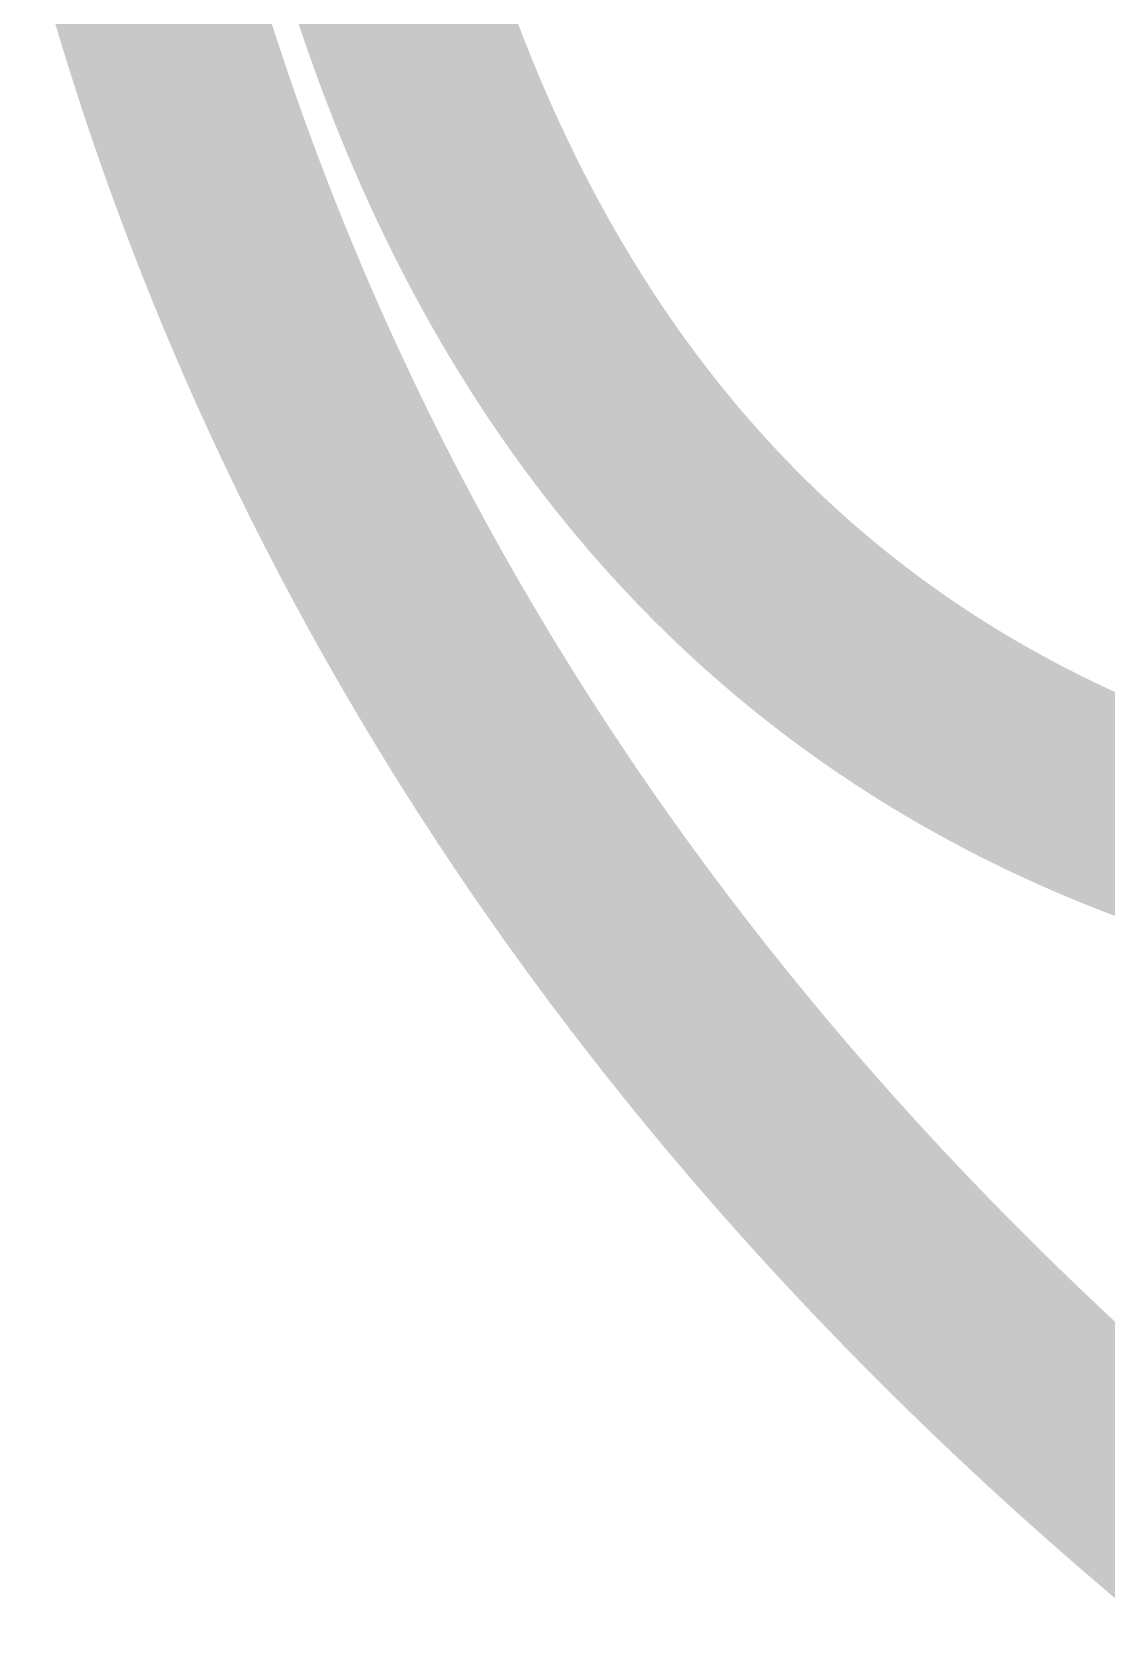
# Model space of a CAD drawing. Header units: inches. Extents: x -3.8 to 6, y -6.8 to 7.5.
# Drawn here: x -3.1092 to -2.8183, y -5.7517 to -5.3148 of the extents above; entities that cross this region are included whole.
import ezdxf

# ---------------------------------------------------------------- set-up
doc = ezdxf.new("R2010")
doc.units = ezdxf.units.IN
doc.layers.get('0').update_dxf_attribs({"linetype": 'CONTINUOUS'})
doc.layers.add('7', color=7, linetype='CONTINUOUS')

msp = doc.modelspace()

# ---------------------------------------------------------------- linework, layer by layer
at = {"const_width": 0.056}
msp.add_lwpolyline([(-2.790176, -5.723688), (-2.790743, -5.723218), (-2.791309, -5.722748), (-2.791875, -5.722278), (-2.79244, -5.721807), (-2.793004, -5.721337), (-2.793569, -5.720866), (-2.794132, -5.720395), (-2.794695, -5.719923), (-2.795258, -5.719452), (-2.795819, -5.71898), (-2.796381, -5.718509), (-2.796941, -5.718036), (-2.797502, -5.717564), (-2.798061, -5.717092), (-2.79862, -5.716619), (-2.799179, -5.716146), (-2.799737, -5.715673), (-2.800295, -5.715199), (-2.800852, -5.714725), (-2.801409, -5.714252), (-2.801965, -5.713778), (-2.80252, -5.713304), (-2.803075, -5.71283), (-2.803629, -5.712355), (-2.804183, -5.71188), (-2.804736, -5.711405), (-2.805289, -5.71093), (-2.805841, -5.710454), (-2.806393, -5.709979), (-2.806944, -5.709503), (-2.807494, -5.709027), (-2.808044, -5.708551), (-2.808594, -5.708074), (-2.809143, -5.707598), (-2.809692, -5.707121), (-2.81024, -5.706644), (-2.810787, -5.706167), (-2.811334, -5.705689), (-2.81188, -5.705212), (-2.812426, -5.704733), (-2.812971, -5.704256), (-2.813516, -5.703777), (-2.81406, -5.703299), (-2.814604, -5.70282), (-2.815146, -5.702341), (-2.815689, -5.701862), (-2.816231, -5.701383), (-2.816772, -5.700903), (-2.817313, -5.700424), (-2.817854, -5.699944), (-2.818394, -5.699463), (-2.818933, -5.698983), (-2.819472, -5.698503), (-2.82001, -5.698022), (-2.820548, -5.697541), (-2.821085, -5.69706), (-2.821622, -5.696579), (-2.822158, -5.696097), (-2.822694, -5.695615), (-2.823229, -5.695134), (-2.823763, -5.694652), (-2.824297, -5.69417), (-2.824831, -5.693686), (-2.825364, -5.693204), (-2.825896, -5.692721), (-2.826428, -5.692238), (-2.826959, -5.691755), (-2.82749, -5.691271), (-2.828021, -5.690787), (-2.82855, -5.690303), (-2.82908, -5.68982), (-2.829608, -5.689335), (-2.830136, -5.688851), (-2.830664, -5.688366), (-2.831191, -5.687881), (-2.831718, -5.687396), (-2.832244, -5.686911), (-2.832769, -5.686425), (-2.833294, -5.68594), (-2.833818, -5.685454), (-2.834342, -5.684968), (-2.834866, -5.684482), (-2.835389, -5.683995), (-2.835911, -5.683508), (-2.836433, -5.683021), (-2.836954, -5.682534), (-2.837475, -5.682047), (-2.837995, -5.68156), (-2.838515, -5.681072), (-2.839034, -5.680584), (-2.839552, -5.680096), (-2.84007, -5.679608), (-2.840588, -5.679119), (-2.841105, -5.678631), (-2.841621, -5.678142), (-2.842137, -5.677653), (-2.842653, -5.677164), (-2.843168, -5.676674), (-2.843682, -5.676185), (-2.844196, -5.675695), (-2.844709, -5.675205), (-2.845222, -5.674715), (-2.845734, -5.674224), (-2.846246, -5.673734), (-2.846757, -5.673243), (-2.847267, -5.672752), (-2.847778, -5.672261), (-2.848287, -5.67177), (-2.848796, -5.671278), (-2.849305, -5.670786), (-2.849813, -5.670294), (-2.85032, -5.669802), (-2.850827, -5.66931), (-2.851333, -5.668818), (-2.851839, -5.668325), (-2.852345, -5.667832), (-2.85285, -5.667338), (-2.853354, -5.666846), (-2.853858, -5.666352), (-2.854361, -5.665858), (-2.854864, -5.665365), (-2.855366, -5.66487), (-2.855868, -5.664376), (-2.856369, -5.663882), (-2.856869, -5.663387), (-2.857369, -5.662892), (-2.857869, -5.662397), (-2.858368, -5.661902), (-2.858866, -5.661407), (-2.859365, -5.660912), (-2.859862, -5.660415), (-2.860359, -5.65992), (-2.860855, -5.659423), (-2.861351, -5.658927), (-2.861846, -5.658431), (-2.862341, -5.657934), (-2.862835, -5.657437), (-2.863329, -5.65694), (-2.863822, -5.656443), (-2.864315, -5.655945), (-2.864807, -5.655447), (-2.865299, -5.65495), (-2.86579, -5.654451), (-2.86628, -5.653953), (-2.866771, -5.653455), (-2.86726, -5.652956), (-2.867749, -5.652458), (-2.868238, -5.651958), (-2.868726, -5.651459), (-2.869213, -5.65096), (-2.8697, -5.650461), (-2.870187, -5.649961), (-2.870672, -5.649461), (-2.871158, -5.648961), (-2.871643, -5.648461), (-2.872127, -5.64796), (-2.872611, -5.64746), (-2.873094, -5.646959), (-2.873577, -5.646458), (-2.874059, -5.645957), (-2.874541, -5.645455), (-2.875022, -5.644953), (-2.875502, -5.644452), (-2.875982, -5.64395), (-2.876462, -5.643447), (-2.876941, -5.642945), (-2.877419, -5.642443), (-2.877897, -5.64194), (-2.878375, -5.641437), (-2.878852, -5.640934), (-2.879328, -5.640431), (-2.879804, -5.639927), (-2.88028, -5.639424), (-2.880754, -5.63892), (-2.881229, -5.638416), (-2.881703, -5.637911), (-2.882176, -5.637407), (-2.882649, -5.636903), (-2.883121, -5.636398), (-2.883593, -5.635893), (-2.884064, -5.635388), (-2.884535, -5.634882), (-2.885005, -5.634377), (-2.885474, -5.633872), (-2.885944, -5.633366), (-2.886412, -5.63286), (-2.88688, -5.632353), (-2.887348, -5.631847), (-2.887815, -5.631341), (-2.888282, -5.630834), (-2.888748, -5.630327), (-2.889213, -5.62982), (-2.889678, -5.629313), (-2.890142, -5.628805), (-2.890606, -5.628298), (-2.89107, -5.62779), (-2.891533, -5.627282), (-2.891995, -5.626774), (-2.892457, -5.626265), (-2.892918, -5.625757), (-2.893379, -5.625248), (-2.893839, -5.624739), (-2.894299, -5.62423), (-2.894758, -5.623721), (-2.895217, -5.623211), (-2.895675, -5.622702), (-2.896133, -5.622192), (-2.89659, -5.621682), (-2.897047, -5.621171), (-2.897503, -5.620661), (-2.897958, -5.620151), (-2.898413, -5.61964), (-2.898868, -5.619129), (-2.899322, -5.618618), (-2.899776, -5.618107), (-2.900229, -5.617595), (-2.900681, -5.617084), (-2.901133, -5.616572), (-2.901585, -5.61606), (-2.902035, -5.615548), (-2.902486, -5.615036), (-2.902936, -5.614523), (-2.903385, -5.614011), (-2.903834, -5.613498), (-2.904282, -5.612985), (-2.90473, -5.612472), (-2.905178, -5.611959), (-2.905624, -5.611444), (-2.90607, -5.610931), (-2.906516, -5.610417), (-2.906961, -5.609903), (-2.907406, -5.609388), (-2.907851, -5.608874), (-2.908294, -5.60836), (-2.908737, -5.607845), (-2.90918, -5.60733), (-2.909622, -5.606815), (-2.910064, -5.606299), (-2.910505, -5.605784), (-2.910945, -5.605268), (-2.911386, -5.604753), (-2.911825, -5.604237), (-2.912264, -5.603721), (-2.912703, -5.603204), (-2.913141, -5.602687), (-2.913578, -5.602171), (-2.914015, -5.601654), (-2.914452, -5.601137), (-2.914888, -5.60062), (-2.915323, -5.600102), (-2.915758, -5.599585), (-2.916193, -5.599067), (-2.916626, -5.598549), (-2.91706, -5.598031), (-2.917493, -5.597513), (-2.917925, -5.596994), (-2.918357, -5.596476), (-2.918788, -5.595957), (-2.919219, -5.595438), (-2.919649, -5.594919), (-2.920079, -5.594399), (-2.920508, -5.59388), (-2.920937, -5.59336), (-2.921365, -5.592841), (-2.921793, -5.592321), (-2.92222, -5.591801), (-2.922647, -5.59128), (-2.923073, -5.59076), (-2.923498, -5.59024), (-2.923924, -5.589718), (-2.924348, -5.589197), (-2.924773, -5.588676), (-2.925196, -5.588155), (-2.925619, -5.587634), (-2.926042, -5.587112), (-2.926464, -5.58659), (-2.926885, -5.586068), (-2.927306, -5.585546), (-2.927727, -5.585023), (-2.928147, -5.584501), (-2.928566, -5.583978), (-2.928985, -5.583455), (-2.929404, -5.582932), (-2.929822, -5.582409), (-2.930239, -5.581886), (-2.930656, -5.581362), (-2.931073, -5.580839), (-2.931489, -5.580315), (-2.931904, -5.579791), (-2.932319, -5.579266), (-2.932734, -5.578742), (-2.933147, -5.578218), (-2.933561, -5.577693), (-2.933974, -5.577168), (-2.934386, -5.576643), (-2.934798, -5.576118), (-2.935209, -5.575592), (-2.93562, -5.575067), (-2.93603, -5.574541), (-2.93644, -5.574015), (-2.936849, -5.573489), (-2.937258, -5.572963), (-2.937666, -5.572437), (-2.938074, -5.57191), (-2.938481, -5.571383), (-2.938888, -5.570856), (-2.939294, -5.570329), (-2.9397, -5.569802), (-2.940105, -5.569275), (-2.94051, -5.568747), (-2.940914, -5.56822), (-2.941318, -5.567692), (-2.941721, -5.567164), (-2.942124, -5.566636), (-2.942526, -5.566107), (-2.942927, -5.565579), (-2.943328, -5.56505), (-2.943729, -5.564521), (-2.944129, -5.563992), (-2.944529, -5.563463), (-2.944927, -5.562933), (-2.945326, -5.562404), (-2.945724, -5.561874), (-2.946122, -5.561345), (-2.946519, -5.560814), (-2.946915, -5.560285), (-2.947311, -5.559754), (-2.947707, -5.559224), (-2.948102, -5.558693), (-2.948496, -5.558162), (-2.94889, -5.557631), (-2.949284, -5.5571), (-2.949677, -5.556569), (-2.95007, -5.556037), (-2.950462, -5.555506), (-2.950853, -5.554974), (-2.951244, -5.554442), (-2.951635, -5.55391), (-2.952024, -5.553378), (-2.952414, -5.552845), (-2.952803, -5.552313), (-2.953191, -5.55178), (-2.953579, -5.551247), (-2.953967, -5.550714), (-2.954354, -5.550181), (-2.95474, -5.549648), (-2.955126, -5.549114), (-2.955511, -5.54858), (-2.955896, -5.548047), (-2.95628, -5.547513), (-2.956664, -5.546978), (-2.957048, -5.546444), (-2.957431, -5.545909), (-2.957813, -5.545375), (-2.958195, -5.54484), (-2.958576, -5.544305), (-2.958957, -5.54377), (-2.959337, -5.543235), (-2.959717, -5.542699), (-2.960097, -5.542164), (-2.960476, -5.541628), (-2.960854, -5.541092), (-2.961231, -5.540556), (-2.961609, -5.54002), (-2.961986, -5.539484), (-2.962362, -5.538947), (-2.962738, -5.53841), (-2.963113, -5.537873), (-2.963488, -5.537336), (-2.963862, -5.536799), (-2.964236, -5.536262), (-2.964609, -5.535725), (-2.964982, -5.535187), (-2.965354, -5.534649), (-2.965726, -5.534111), (-2.966097, -5.533573), (-2.966468, -5.533035), (-2.966838, -5.532496), (-2.967208, -5.531958), (-2.967577, -5.531419), (-2.967946, -5.53088), (-2.968314, -5.530341), (-2.968682, -5.529802), (-2.969049, -5.529263), (-2.969416, -5.528723), (-2.969782, -5.528183), (-2.970148, -5.527644), (-2.970513, -5.527104), (-2.970878, -5.526564), (-2.971242, -5.526023), (-2.971606, -5.525483), (-2.971969, -5.524942), (-2.972332, -5.524402), (-2.972694, -5.523861), (-2.973056, -5.52332), (-2.973417, -5.522779), (-2.973778, -5.522237), (-2.974138, -5.521696), (-2.974498, -5.521154), (-2.974857, -5.520613), (-2.975216, -5.520071), (-2.975574, -5.519528), (-2.975932, -5.518986), (-2.976289, -5.518444), (-2.976646, -5.517901), (-2.977002, -5.517359), (-2.977357, -5.516816), (-2.977713, -5.516273), (-2.978068, -5.515729), (-2.978422, -5.515186), (-2.978776, -5.514643), (-2.979129, -5.514099), (-2.979481, -5.513556), (-2.979834, -5.513011), (-2.980186, -5.512468), (-2.980537, -5.511923), (-2.980887, -5.511379), (-2.981238, -5.510835), (-2.981587, -5.51029), (-2.981937, -5.509745), (-2.982285, -5.5092), (-2.982633, -5.508655), (-2.982981, -5.50811), (-2.983328, -5.507565), (-2.983675, -5.507019), (-2.984021, -5.506473), (-2.984367, -5.505927), (-2.984712, -5.505382), (-2.985057, -5.504835), (-2.985401, -5.504289), (-2.985745, -5.503743), (-2.986088, -5.503196), (-2.986431, -5.502649), (-2.986773, -5.502102), (-2.987115, -5.501555), (-2.987456, -5.501008), (-2.987797, -5.500461), (-2.988137, -5.499913), (-2.988477, -5.499366), (-2.988816, -5.498818), (-2.989155, -5.49827), (-2.989493, -5.497722), (-2.989831, -5.497174), (-2.990169, -5.496625), (-2.990505, -5.496077), (-2.990841, -5.495528), (-2.991177, -5.494979), (-2.991513, -5.494431), (-2.991847, -5.493882), (-2.992182, -5.493333), (-2.992515, -5.492783), (-2.992849, -5.492234), (-2.993181, -5.491684), (-2.993514, -5.491134), (-2.993846, -5.490584), (-2.994177, -5.490034), (-2.994508, -5.489484), (-2.994838, -5.488934), (-2.995168, -5.488383), (-2.995497, -5.487833), (-2.995826, -5.487282), (-2.996154, -5.486731), (-2.996482, -5.48618), (-2.99681, -5.485628), (-2.997137, -5.485077), (-2.997463, -5.484526), (-2.997789, -5.483974), (-2.998114, -5.483422), (-2.998439, -5.48287), (-2.998763, -5.482318), (-2.999087, -5.481766), (-2.999411, -5.481214), (-2.999734, -5.480661), (-3.000056, -5.480109), (-3.000378, -5.479556), (-3.0007, -5.479003), (-3.00102, -5.47845), (-3.001341, -5.477897), (-3.001661, -5.477343), (-3.00198, -5.47679), (-3.002299, -5.476236), (-3.002618, -5.475682), (-3.002936, -5.475128), (-3.003253, -5.474575), (-3.00357, -5.47402), (-3.003887, -5.473466), (-3.004203, -5.472911), (-3.004519, -5.472357), (-3.004833, -5.471802), (-3.005148, -5.471247), (-3.005462, -5.470692), (-3.005776, -5.470137), (-3.006088, -5.469582), (-3.006401, -5.469026), (-3.006713, -5.468471), (-3.007025, -5.467915), (-3.007336, -5.467359), (-3.007647, -5.466803), (-3.007957, -5.466247), (-3.008266, -5.465691), (-3.008575, -5.465134), (-3.008884, -5.464578), (-3.009192, -5.464021), (-3.0095, -5.463464), (-3.009807, -5.462907), (-3.010114, -5.46235), (-3.01042, -5.461793), (-3.010725, -5.461236), (-3.011031, -5.460678), (-3.011335, -5.460121), (-3.01164, -5.459563), (-3.011943, -5.459005), (-3.012246, -5.458447), (-3.012549, -5.457888), (-3.012851, -5.45733), (-3.013154, -5.456772), (-3.013455, -5.456213), (-3.013756, -5.455654), (-3.014056, -5.455095), (-3.014355, -5.454536), (-3.014655, -5.453977), (-3.014954, -5.453418), (-3.015252, -5.452858), (-3.01555, -5.452299), (-3.015847, -5.451739), (-3.016144, -5.45118), (-3.016441, -5.45062), (-3.016737, -5.450059), (-3.017032, -5.449499), (-3.017327, -5.448939), (-3.017621, -5.448379), (-3.017915, -5.447818), (-3.018209, -5.447257), (-3.018502, -5.446696), (-3.018794, -5.446136), (-3.019086, -5.445574), (-3.019377, -5.445013), (-3.019669, -5.444452), (-3.019959, -5.44389), (-3.020249, -5.443328), (-3.020539, -5.442767), (-3.020828, -5.442205), (-3.021116, -5.441642), (-3.021404, -5.44108), (-3.021692, -5.440518), (-3.021979, -5.439956), (-3.022266, -5.439393), (-3.022552, -5.43883), (-3.022837, -5.438267), (-3.023123, -5.437705), (-3.023407, -5.437141), (-3.023691, -5.436578), (-3.023975, -5.436015), (-3.024258, -5.435451), (-3.024541, -5.434887), (-3.024823, -5.434324), (-3.025105, -5.43376), (-3.025387, -5.433196), (-3.025667, -5.432631), (-3.025948, -5.432067), (-3.026227, -5.431503), (-3.026507, -5.430939), (-3.026785, -5.430374), (-3.027064, -5.429809), (-3.027342, -5.429244), (-3.027619, -5.428679), (-3.027896, -5.428114), (-3.028172, -5.427548), (-3.028448, -5.426983), (-3.028724, -5.426417), (-3.028999, -5.425851), (-3.029274, -5.425286), (-3.029548, -5.42472), (-3.029821, -5.424154), (-3.030094, -5.423588), (-3.030366, -5.423021), (-3.030639, -5.422455), (-3.03091, -5.421888), (-3.031182, -5.421322), (-3.031452, -5.420755), (-3.031722, -5.420188), (-3.031992, -5.419621), (-3.032261, -5.419054), (-3.03253, -5.418486), (-3.032798, -5.417919), (-3.033065, -5.417351), (-3.033333, -5.416783), (-3.0336, -5.416215), (-3.033866, -5.415648), (-3.034132, -5.41508), (-3.034397, -5.414511), (-3.034662, -5.413943), (-3.034926, -5.413374), (-3.03519, -5.412806), (-3.035454, -5.412237), (-3.035716, -5.411668), (-3.035979, -5.411099), (-3.036241, -5.41053), (-3.036502, -5.409961), (-3.036763, -5.409392), (-3.037024, -5.408822), (-3.037283, -5.408252), (-3.037543, -5.407683), (-3.037802, -5.407113), (-3.038061, -5.406543), (-3.038319, -5.405973), (-3.038576, -5.405403), (-3.038833, -5.404832), (-3.03909, -5.404262), (-3.039346, -5.403691), (-3.039602, -5.403121), (-3.039857, -5.40255), (-3.040112, -5.401979), (-3.040366, -5.401408), (-3.04062, -5.400836), (-3.040873, -5.400265), (-3.041126, -5.399694), (-3.041378, -5.399122), (-3.04163, -5.398551), (-3.041882, -5.397979), (-3.042132, -5.397407), (-3.042383, -5.396835), (-3.042633, -5.396263), (-3.042882, -5.39569), (-3.043131, -5.395118), (-3.04338, -5.394546), (-3.043628, -5.393973), (-3.043875, -5.3934), (-3.044122, -5.392828), (-3.044369, -5.392255), (-3.044615, -5.391682), (-3.04486, -5.391108), (-3.045105, -5.390535), (-3.04535, -5.389961), (-3.045594, -5.389388), (-3.045838, -5.388814), (-3.046081, -5.38824), (-3.046324, -5.387667), (-3.046566, -5.387092), (-3.046808, -5.386518), (-3.047049, -5.385944), (-3.04729, -5.385369), (-3.04753, -5.384795), (-3.047771, -5.384221), (-3.04801, -5.383646), (-3.048249, -5.38307), (-3.048487, -5.382496), (-3.048725, -5.38192), (-3.048963, -5.381345), (-3.0492, -5.38077), (-3.049436, -5.380195), (-3.049672, -5.379619), (-3.049908, -5.379043), (-3.050143, -5.378468), (-3.050378, -5.377892), (-3.050612, -5.377316), (-3.050845, -5.37674), (-3.051078, -5.376163), (-3.051311, -5.375587), (-3.051543, -5.37501), (-3.051775, -5.374434), (-3.052006, -5.373857), (-3.052238, -5.37328), (-3.052468, -5.372703), (-3.052698, -5.372126), (-3.052927, -5.371549), (-3.053156, -5.370971), (-3.053384, -5.370394), (-3.053612, -5.369816), (-3.05384, -5.369239), (-3.054066, -5.368661), (-3.054293, -5.368083), (-3.054519, -5.367505), (-3.054745, -5.366927), (-3.05497, -5.366349), (-3.055195, -5.36577), (-3.055419, -5.365192), (-3.055643, -5.364614), (-3.055866, -5.364035), (-3.056089, -5.363456), (-3.056311, -5.362877), (-3.056533, -5.362298), (-3.056754, -5.361719), (-3.056975, -5.36114), (-3.057195, -5.36056), (-3.057415, -5.359981), (-3.057635, -5.359402), (-3.057853, -5.358822), (-3.058072, -5.358242), (-3.05829, -5.357662), (-3.058507, -5.357082), (-3.058725, -5.356503), (-3.058941, -5.355922), (-3.059157, -5.355342), (-3.059373, -5.354761), (-3.059588, -5.354181), (-3.059803, -5.3536), (-3.060017, -5.353019), (-3.060231, -5.352438), (-3.060444, -5.351858), (-3.060657, -5.351276), (-3.060869, -5.350695), (-3.061081, -5.350114), (-3.061292, -5.349532), (-3.061504, -5.348951), (-3.061714, -5.348369), (-3.061924, -5.347787), (-3.062134, -5.347206), (-3.062342, -5.346623), (-3.062551, -5.346041), (-3.062759, -5.345459), (-3.062967, -5.344877), (-3.063174, -5.344295), (-3.063381, -5.343712), (-3.063587, -5.34313), (-3.063793, -5.342547), (-3.063998, -5.341964), (-3.064203, -5.341381), (-3.064407, -5.340798), (-3.064611, -5.340215), (-3.064815, -5.339632), (-3.065017, -5.339048), (-3.06522, -5.338465), (-3.065422, -5.337881), (-3.065623, -5.337297), (-3.065825, -5.336714), (-3.066025, -5.33613), (-3.066225, -5.335546), (-3.066425, -5.334962), (-3.066624, -5.334378), (-3.066823, -5.333793), (-3.067021, -5.333209), (-3.067219, -5.332624), (-3.067416, -5.33204), (-3.067613, -5.331455), (-3.067809, -5.33087), (-3.068005, -5.330285), (-3.0682, -5.3297), (-3.068395, -5.329115), (-3.06859, -5.328529), (-3.068784, -5.327944), (-3.068978, -5.327359), (-3.06917, -5.326773), (-3.069363, -5.326188), (-3.069555, -5.325602), (-3.069747, -5.325016), (-3.069938, -5.32443), (-3.070129, -5.323843), (-3.070319, -5.323258), (-3.070509, -5.322671), (-3.070698, -5.322085), (-3.070887, -5.321498), (-3.071076, -5.320912), (-3.071263, -5.320325), (-3.071451, -5.319738), (-3.071638, -5.319151), (-3.071824, -5.318564), (-3.072011, -5.317977), (-3.072196, -5.31739), (-3.072381, -5.316803), (-3.072566, -5.316216), (-3.07275, -5.315628), (-3.072934, -5.315041), (-3.073117, -5.314453), (-3.0733, -5.313865), (-3.073482, -5.313277), (-3.073664, -5.312689), (-3.073846, -5.312101), (-3.074027, -5.311513), (-3.074207, -5.310925), (-3.074387, -5.310336), (-3.074567, -5.309748), (-3.074746, -5.309159), (-3.074924, -5.30857), (-3.075102, -5.307981), (-3.07528, -5.307393), (-3.075458, -5.306804), (-3.075634, -5.306214), (-3.075811, -5.305625), (-3.075987, -5.305036), (-3.076162, -5.304447), (-3.076337, -5.303857), (-3.076511, -5.303267), (-3.076685, -5.302678), (-3.076859, -5.302088), (-3.077032, -5.301498), (-3.077204, -5.300908), (-3.077376, -5.300318), (-3.077548, -5.299728), (-3.077719, -5.299138), (-3.07789, -5.298548), (-3.07806, -5.297957), (-3.07823, -5.297367), (-3.078399, -5.296776), (-3.078568, -5.296185), (-3.078737, -5.295594), (-3.078905, -5.295003), (-3.079072, -5.294412), (-3.079239, -5.293821), (-3.079406, -5.29323), (-3.079572, -5.292639), (-3.079738, -5.292047), (-3.079903, -5.291456), (-3.080068, -5.290864), (-3.080232, -5.290272), (-3.080396, -5.28968), (-3.080559, -5.289089), (-3.080722, -5.288497), (-3.080884, -5.287905), (-3.081046, -5.287313), (-3.081208, -5.28672)], dxfattribs=at)
at = {"layer": '7', "const_width": 0.056}
msp.add_lwpolyline([(-2.8, -5.53), (-2.800476, -5.52983), (-2.800951, -5.52966), (-2.801426, -5.52949), (-2.8019, -5.529318), (-2.802374, -5.529146), (-2.802847, -5.528974), (-2.80332, -5.5288), (-2.803792, -5.528627), (-2.804264, -5.528452), (-2.804735, -5.528278), (-2.805206, -5.528102), (-2.805676, -5.527926), (-2.806146, -5.52775), (-2.806615, -5.527573), (-2.807084, -5.527395), (-2.807552, -5.527217), (-2.80802, -5.527038), (-2.808487, -5.526859), (-2.808954, -5.526679), (-2.80942, -5.526499), (-2.809886, -5.526318), (-2.810351, -5.526136), (-2.810816, -5.525954), (-2.81128, -5.525771), (-2.811744, -5.525588), (-2.812207, -5.525404), (-2.81267, -5.52522), (-2.813132, -5.525034), (-2.813594, -5.524849), (-2.814055, -5.524663), (-2.814515, -5.524477), (-2.814976, -5.52429), (-2.815435, -5.524102), (-2.815895, -5.523913), (-2.816353, -5.523724), (-2.816811, -5.523535), (-2.817269, -5.523345), (-2.817726, -5.523154), (-2.818183, -5.522963), (-2.818639, -5.522771), (-2.819094, -5.522579), (-2.819549, -5.522386), (-2.820004, -5.522193), (-2.820458, -5.521999), (-2.820912, -5.521804), (-2.821365, -5.521609), (-2.821818, -5.521414), (-2.82227, -5.521217), (-2.822721, -5.521021), (-2.823172, -5.520823), (-2.823623, -5.520626), (-2.824073, -5.520427), (-2.824523, -5.520228), (-2.824972, -5.520029), (-2.82542, -5.519829), (-2.825869, -5.519628), (-2.826316, -5.519427), (-2.826763, -5.519225), (-2.82721, -5.519023), (-2.827656, -5.51882), (-2.828102, -5.518617), (-2.828547, -5.518413), (-2.828991, -5.518209), (-2.829435, -5.518003), (-2.829879, -5.517797), (-2.830322, -5.517591), (-2.830765, -5.517385), (-2.831207, -5.517178), (-2.831648, -5.51697), (-2.832089, -5.516761), (-2.83253, -5.516552), (-2.83297, -5.516343), (-2.83341, -5.516133), (-2.833849, -5.515923), (-2.834287, -5.515711), (-2.834726, -5.5155), (-2.835163, -5.515287), (-2.8356, -5.515075), (-2.836037, -5.514862), (-2.836473, -5.514647), (-2.836909, -5.514433), (-2.837344, -5.514218), (-2.837779, -5.514003), (-2.838212, -5.513787), (-2.838646, -5.51357), (-2.83908, -5.513353), (-2.839512, -5.513135), (-2.839944, -5.512917), (-2.840376, -5.512699), (-2.840807, -5.512479), (-2.841238, -5.512259), (-2.841668, -5.512039), (-2.842098, -5.511818), (-2.842527, -5.511597), (-2.842955, -5.511374), (-2.843384, -5.511152), (-2.843811, -5.510929), (-2.844238, -5.510705), (-2.844665, -5.510481), (-2.845091, -5.510256), (-2.845517, -5.510031), (-2.845942, -5.509805), (-2.846367, -5.509579), (-2.846791, -5.509352), (-2.847214, -5.509124), (-2.847638, -5.508896), (-2.848061, -5.508668), (-2.848483, -5.508439), (-2.848904, -5.508209), (-2.849326, -5.507979), (-2.849746, -5.507749), (-2.850167, -5.507517), (-2.850586, -5.507286), (-2.851006, -5.507053), (-2.851424, -5.50682), (-2.851842, -5.506587), (-2.85226, -5.506353), (-2.852677, -5.506118), (-2.853094, -5.505884), (-2.85351, -5.505648), (-2.853926, -5.505412), (-2.854341, -5.505175), (-2.854756, -5.504938), (-2.85517, -5.504701), (-2.855584, -5.504463), (-2.855998, -5.504224), (-2.856411, -5.503984), (-2.856823, -5.503745), (-2.857235, -5.503504), (-2.857646, -5.503263), (-2.858057, -5.503022), (-2.858467, -5.50278), (-2.858877, -5.502538), (-2.859286, -5.502295), (-2.859695, -5.502051), (-2.860104, -5.501807), (-2.860511, -5.501563), (-2.860919, -5.501318), (-2.861326, -5.501072), (-2.861732, -5.500826), (-2.862138, -5.500579), (-2.862544, -5.500332), (-2.862949, -5.500084), (-2.863353, -5.499836), (-2.863757, -5.499587), (-2.864161, -5.499338), (-2.864564, -5.499088), (-2.864966, -5.498837), (-2.865368, -5.498587), (-2.86577, -5.498335), (-2.866171, -5.498083), (-2.866571, -5.497831), (-2.866971, -5.497578), (-2.867371, -5.497324), (-2.86777, -5.49707), (-2.868169, -5.496815), (-2.868567, -5.49656), (-2.868964, -5.496305), (-2.869361, -5.496048), (-2.869758, -5.495792), (-2.870154, -5.495534), (-2.87055, -5.495277), (-2.870945, -5.495018), (-2.871339, -5.49476), (-2.871733, -5.4945), (-2.872127, -5.494241), (-2.87252, -5.49398), (-2.872913, -5.493719), (-2.873305, -5.493458), (-2.873697, -5.493196), (-2.874088, -5.492934), (-2.874479, -5.492671), (-2.874869, -5.492407), (-2.875259, -5.492143), (-2.875648, -5.491879), (-2.876037, -5.491614), (-2.876425, -5.491348), (-2.876813, -5.491082), (-2.8772, -5.490816), (-2.877587, -5.490549), (-2.877974, -5.490281), (-2.87836, -5.490013), (-2.878745, -5.489744), (-2.879129, -5.489475), (-2.879514, -5.489205), (-2.879898, -5.488935), (-2.880281, -5.488664), (-2.880665, -5.488393), (-2.881047, -5.488121), (-2.881429, -5.487849), (-2.88181, -5.487576), (-2.882191, -5.487303), (-2.882572, -5.487029), (-2.882952, -5.486755), (-2.883332, -5.48648), (-2.883711, -5.486205), (-2.884089, -5.485929), (-2.884467, -5.485652), (-2.884845, -5.485375), (-2.885222, -5.485098), (-2.885598, -5.48482), (-2.885974, -5.484542), (-2.88635, -5.484263), (-2.886726, -5.483984), (-2.8871, -5.483704), (-2.887474, -5.483423), (-2.887848, -5.483142), (-2.888221, -5.482861), (-2.888594, -5.482579), (-2.888966, -5.482296), (-2.889338, -5.482013), (-2.889709, -5.48173), (-2.89008, -5.481446), (-2.89045, -5.481161), (-2.890821, -5.480876), (-2.89119, -5.48059), (-2.891559, -5.480304), (-2.891927, -5.480018), (-2.892295, -5.479731), (-2.892662, -5.479443), (-2.893029, -5.479155), (-2.893396, -5.478867), (-2.893762, -5.478578), (-2.894127, -5.478288), (-2.894492, -5.477998), (-2.894857, -5.477707), (-2.895221, -5.477416), (-2.895584, -5.477124), (-2.895948, -5.476832), (-2.89631, -5.47654), (-2.896672, -5.476247), (-2.897034, -5.475953), (-2.897395, -5.475659), (-2.897756, -5.475364), (-2.898116, -5.47507), (-2.898476, -5.474773), (-2.898835, -5.474478), (-2.899194, -5.474181), (-2.899552, -5.473884), (-2.89991, -5.473586), (-2.900267, -5.473288), (-2.900624, -5.47299), (-2.90098, -5.47269), (-2.901336, -5.472391), (-2.901692, -5.472091), (-2.902046, -5.47179), (-2.902401, -5.471488), (-2.902755, -5.471187), (-2.903108, -5.470885), (-2.903461, -5.470582), (-2.903814, -5.47028), (-2.904166, -5.469975), (-2.904517, -5.469672), (-2.904869, -5.469367), (-2.905219, -5.469062), (-2.905569, -5.468756), (-2.905919, -5.468451), (-2.906268, -5.468143), (-2.906617, -5.467836), (-2.906965, -5.467529), (-2.907313, -5.467221), (-2.90766, -5.466913), (-2.908007, -5.466604), (-2.908353, -5.466294), (-2.908699, -5.465984), (-2.909044, -5.465673), (-2.909389, -5.465363), (-2.909734, -5.465051), (-2.910078, -5.464739), (-2.910421, -5.464427), (-2.910764, -5.464113), (-2.911106, -5.4638), (-2.911448, -5.463486), (-2.91179, -5.463171), (-2.912131, -5.462857), (-2.912471, -5.462541), (-2.912812, -5.462225), (-2.913151, -5.461909), (-2.91349, -5.461592), (-2.913829, -5.461275), (-2.914167, -5.460957), (-2.914505, -5.460639), (-2.914842, -5.46032), (-2.915179, -5.460001), (-2.915515, -5.459681), (-2.915851, -5.45936), (-2.916186, -5.45904), (-2.916521, -5.458718), (-2.916855, -5.458396), (-2.917189, -5.458075), (-2.917522, -5.457752), (-2.917856, -5.457428), (-2.918188, -5.457105), (-2.91852, -5.456781), (-2.918852, -5.456456), (-2.919183, -5.456131), (-2.919513, -5.455805), (-2.919843, -5.455479), (-2.920173, -5.455153), (-2.920502, -5.454825), (-2.920831, -5.454498), (-2.921159, -5.45417), (-2.921487, -5.453841), (-2.921814, -5.453512), (-2.922141, -5.453183), (-2.922467, -5.452853), (-2.922793, -5.452522), (-2.923119, -5.452192), (-2.923443, -5.45186), (-2.923768, -5.451529), (-2.924092, -5.451196), (-2.924415, -5.450863), (-2.924738, -5.45053), (-2.925061, -5.450196), (-2.925383, -5.449862), (-2.925704, -5.449527), (-2.926025, -5.449192), (-2.926346, -5.448856), (-2.926666, -5.44852), (-2.926986, -5.448184), (-2.927305, -5.447846), (-2.927624, -5.447509), (-2.927942, -5.447171), (-2.92826, -5.446832), (-2.928577, -5.446493), (-2.928894, -5.446154), (-2.929211, -5.445814), (-2.929526, -5.445473), (-2.929842, -5.445132), (-2.930157, -5.444791), (-2.930471, -5.444449), (-2.930785, -5.444107), (-2.931099, -5.443764), (-2.931412, -5.443421), (-2.931724, -5.443077), (-2.932037, -5.442733), (-2.932348, -5.442388), (-2.932659, -5.442043), (-2.932971, -5.441697), (-2.933281, -5.441351), (-2.933591, -5.441005), (-2.9339, -5.440658), (-2.934209, -5.44031), (-2.934517, -5.439962), (-2.934825, -5.439614), (-2.935132, -5.439265), (-2.935439, -5.438915), (-2.935746, -5.438566), (-2.936052, -5.438215), (-2.936357, -5.437865), (-2.936663, -5.437513), (-2.936967, -5.437161), (-2.937272, -5.43681), (-2.937575, -5.436457), (-2.937878, -5.436103), (-2.938181, -5.43575), (-2.938483, -5.435396), (-2.938785, -5.435042), (-2.939087, -5.434687), (-2.939387, -5.434331), (-2.939688, -5.433975), (-2.939988, -5.433619), (-2.940287, -5.433262), (-2.940587, -5.432905), (-2.940885, -5.432547), (-2.941183, -5.432189), (-2.941481, -5.43183), (-2.941778, -5.431471), (-2.942075, -5.431111), (-2.942371, -5.430752), (-2.942667, -5.430391), (-2.942962, -5.43003), (-2.943257, -5.429668), (-2.943551, -5.429307), (-2.943845, -5.428944), (-2.944138, -5.428582), (-2.944431, -5.428218), (-2.944724, -5.427855), (-2.945016, -5.42749), (-2.945307, -5.427125), (-2.945598, -5.426761), (-2.945889, -5.426395), (-2.946179, -5.426029), (-2.946469, -5.425663), (-2.946758, -5.425296), (-2.947047, -5.424928), (-2.947335, -5.42456), (-2.947623, -5.424192), (-2.947911, -5.423823), (-2.948197, -5.423454), (-2.948484, -5.423084), (-2.94877, -5.422714), (-2.949055, -5.422344), (-2.94934, -5.421973), (-2.949625, -5.421601), (-2.949909, -5.421229), (-2.950193, -5.420857), (-2.950476, -5.420484), (-2.950759, -5.420111), (-2.951041, -5.419737), (-2.951323, -5.419363), (-2.951604, -5.418988), (-2.951885, -5.418613), (-2.952165, -5.418238), (-2.952445, -5.417862), (-2.952725, -5.417485), (-2.953004, -5.417108), (-2.953283, -5.416731), (-2.953561, -5.416353), (-2.953838, -5.415975), (-2.954115, -5.415596), (-2.954392, -5.415217), (-2.954669, -5.414837), (-2.954944, -5.414457), (-2.95522, -5.414077), (-2.955494, -5.413696), (-2.955769, -5.413314), (-2.956043, -5.412933), (-2.956316, -5.41255), (-2.956589, -5.412168), (-2.956862, -5.411785), (-2.957134, -5.411401), (-2.957406, -5.411017), (-2.957677, -5.410633), (-2.957948, -5.410248), (-2.958218, -5.409862), (-2.958488, -5.409476), (-2.958757, -5.40909), (-2.959026, -5.408703), (-2.959295, -5.408316), (-2.959563, -5.407929), (-2.95983, -5.40754), (-2.960097, -5.407152), (-2.960363, -5.406763), (-2.960629, -5.406374), (-2.960895, -5.405984), (-2.961161, -5.405594), (-2.961425, -5.405203), (-2.96169, -5.404812), (-2.961954, -5.40442), (-2.962217, -5.404028), (-2.96248, -5.403636), (-2.962742, -5.403243), (-2.963004, -5.40285), (-2.963266, -5.402456), (-2.963527, -5.402062), (-2.963787, -5.401667), (-2.964048, -5.401272), (-2.964308, -5.400877), (-2.964566, -5.400481), (-2.964826, -5.400084), (-2.965084, -5.399687), (-2.965342, -5.39929), (-2.965599, -5.398892), (-2.965856, -5.398494), (-2.966113, -5.398096), (-2.966368, -5.397696), (-2.966624, -5.397297), (-2.966879, -5.396897), (-2.967134, -5.396497), (-2.967388, -5.396096), (-2.967642, -5.395695), (-2.967895, -5.395293), (-2.968148, -5.394891), (-2.9684, -5.394489), (-2.968652, -5.394086), (-2.968904, -5.393682), (-2.969155, -5.393279), (-2.969405, -5.392875), (-2.969656, -5.39247), (-2.969906, -5.392065), (-2.970155, -5.391659), (-2.970403, -5.391253), (-2.970652, -5.390847), (-2.9709, -5.39044), (-2.971147, -5.390033), (-2.971394, -5.389626), (-2.97164, -5.389218), (-2.971886, -5.388809), (-2.972132, -5.3884), (-2.972377, -5.387991), (-2.972622, -5.387581), (-2.972866, -5.387171), (-2.973109, -5.38676), (-2.973353, -5.386349), (-2.973596, -5.385938), (-2.973838, -5.385526), (-2.97408, -5.385113), (-2.974322, -5.384701), (-2.974563, -5.384287), (-2.974803, -5.383873), (-2.975043, -5.38346), (-2.975283, -5.383045), (-2.975522, -5.38263), (-2.975761, -5.382215), (-2.975999, -5.381799), (-2.976237, -5.381383), (-2.976475, -5.380967), (-2.976712, -5.380549), (-2.976948, -5.380132), (-2.977066, -5.379923), (-2.977184, -5.379714), (-2.977302, -5.379505), (-2.97742, -5.379296), (-2.977655, -5.378878), (-2.977889, -5.378458), (-2.978124, -5.378039), (-2.978358, -5.377619), (-2.978591, -5.377198), (-2.978824, -5.376778), (-2.979056, -5.376356), (-2.979288, -5.375935), (-2.97952, -5.375513), (-2.979751, -5.37509), (-2.979981, -5.374667), (-2.980211, -5.374244), (-2.980441, -5.37382), (-2.98067, -5.373396), (-2.980899, -5.372972), (-2.981013, -5.372759), (-2.981128, -5.372547), (-2.981355, -5.372121), (-2.981583, -5.371696), (-2.98181, -5.371269), (-2.982037, -5.370843), (-2.982263, -5.370416), (-2.982489, -5.369988), (-2.982714, -5.36956), (-2.982939, -5.369132), (-2.983163, -5.368703), (-2.983387, -5.368274), (-2.983499, -5.36806), (-2.98361, -5.367845), (-2.983834, -5.367415), (-2.984056, -5.366984), (-2.984278, -5.366553), (-2.9845, -5.366122), (-2.984721, -5.365691), (-2.984941, -5.365259), (-2.985162, -5.364826), (-2.985382, -5.364394), (-2.985601, -5.36396), (-2.98582, -5.363527), (-2.986039, -5.363092), (-2.986257, -5.362659), (-2.986474, -5.362223), (-2.986691, -5.361788), (-2.986908, -5.361352), (-2.987124, -5.360916), (-2.98734, -5.360479), (-2.987555, -5.360043), (-2.98777, -5.359605), (-2.987985, -5.359168), (-2.988199, -5.358729), (-2.988413, -5.358291), (-2.988626, -5.357852), (-2.988838, -5.357413), (-2.98905, -5.356973), (-2.989262, -5.356533), (-2.989473, -5.356092), (-2.989684, -5.355651), (-2.989894, -5.35521), (-2.990105, -5.354768), (-2.990314, -5.354326), (-2.990523, -5.353883), (-2.990732, -5.35344), (-2.99094, -5.352997), (-2.991148, -5.352553), (-2.991355, -5.352108), (-2.991562, -5.351664), (-2.991769, -5.351219), (-2.991975, -5.350774), (-2.99218, -5.350328), (-2.992385, -5.349882), (-2.99259, -5.349435), (-2.992795, -5.348988), (-2.992998, -5.348541), (-2.993201, -5.348093), (-2.993404, -5.347644), (-2.993607, -5.347196), (-2.993809, -5.346747), (-2.99401, -5.346298), (-2.994211, -5.345848), (-2.994412, -5.345397), (-2.994612, -5.344947), (-2.994812, -5.344496), (-2.995011, -5.344045), (-2.99521, -5.343593), (-2.995409, -5.343141), (-2.995607, -5.342688), (-2.995804, -5.342235), (-2.996001, -5.341782), (-2.996198, -5.341328), (-2.996394, -5.340874), (-2.99659, -5.340419), (-2.996785, -5.339964), (-2.99698, -5.339509), (-2.997175, -5.339053), (-2.997369, -5.338597), (-2.997563, -5.33814), (-2.997756, -5.337683), (-2.997948, -5.337226), (-2.998141, -5.336768), (-2.998332, -5.33631), (-2.998524, -5.335852), (-2.998715, -5.335392), (-2.998905, -5.334933), (-2.999095, -5.334474), (-2.999285, -5.334013), (-2.999474, -5.333553), (-2.999663, -5.333092), (-2.999851, -5.332631), (-3.000039, -5.332169), (-3.000226, -5.331707), (-3.000413, -5.331245), (-3.0006, -5.330782), (-3.000786, -5.330319), (-3.000972, -5.329855), (-3.001157, -5.329391), (-3.001342, -5.328927), (-3.001526, -5.328462), (-3.00171, -5.327997), (-3.001893, -5.327532), (-3.002076, -5.327066), (-3.002259, -5.3266), (-3.002441, -5.326133), (-3.002623, -5.325666), (-3.002804, -5.325199), (-3.002985, -5.324731), (-3.003165, -5.324262), (-3.003345, -5.323794), (-3.003524, -5.323325), (-3.003704, -5.322855), (-3.003882, -5.322386), (-3.004061, -5.321916), (-3.004238, -5.321445), (-3.004415, -5.320974), (-3.004592, -5.320503), (-3.004769, -5.320031), (-3.004945, -5.319559), (-3.005121, -5.319087), (-3.005296, -5.318614), (-3.00547, -5.318141), (-3.005645, -5.317667), (-3.005819, -5.317194), (-3.005992, -5.316719), (-3.006165, -5.316245), (-3.006337, -5.315769), (-3.006509, -5.315294), (-3.006681, -5.314818), (-3.006852, -5.314342), (-3.007023, -5.313865), (-3.007193, -5.313388), (-3.007363, -5.312911), (-3.007533, -5.312433), (-3.007702, -5.311955), (-3.00787, -5.311477), (-3.008038, -5.310997), (-3.008206, -5.310519), (-3.008373, -5.310039), (-3.00854, -5.309559), (-3.008706, -5.309079), (-3.008873, -5.308598), (-3.009038, -5.308117), (-3.009203, -5.307635), (-3.009368, -5.307154), (-3.009532, -5.306671), (-3.009696, -5.306189), (-3.009859, -5.305706), (-3.010022, -5.305223), (-3.010185, -5.304739), (-3.010346, -5.304255), (-3.010508, -5.30377), (-3.010669, -5.303286), (-3.01083, -5.3028), (-3.010991, -5.302315), (-3.01115, -5.301829), (-3.01131, -5.301342), (-3.011469, -5.300856), (-3.011628, -5.300368), (-3.011786, -5.299881), (-3.011943, -5.299393), (-3.012101, -5.298905), (-3.012258, -5.298417), (-3.012414, -5.297928), (-3.01257, -5.297439), (-3.012726, -5.296949), (-3.012881, -5.296459), (-3.013036, -5.295969), (-3.01319, -5.295478), (-3.013343, -5.294987), (-3.013497, -5.294495), (-3.013573, -5.29425), (-3.01365, -5.294003), (-3.013726, -5.293757), (-3.013802, -5.293511), (-3.013954, -5.293019), (-3.014106, -5.292526), (-3.014257, -5.292033), (-3.014408, -5.291539), (-3.014558, -5.291045), (-3.014708, -5.290551), (-3.014858, -5.290056), (-3.015007, -5.289561), (-3.015156, -5.289065), (-3.015304, -5.288569), (-3.015452, -5.288073), (-3.015599, -5.287577), (-3.015746, -5.28708), (-3.015893, -5.286582)], dxfattribs=at)

doc.saveas('drawing.dxf')
